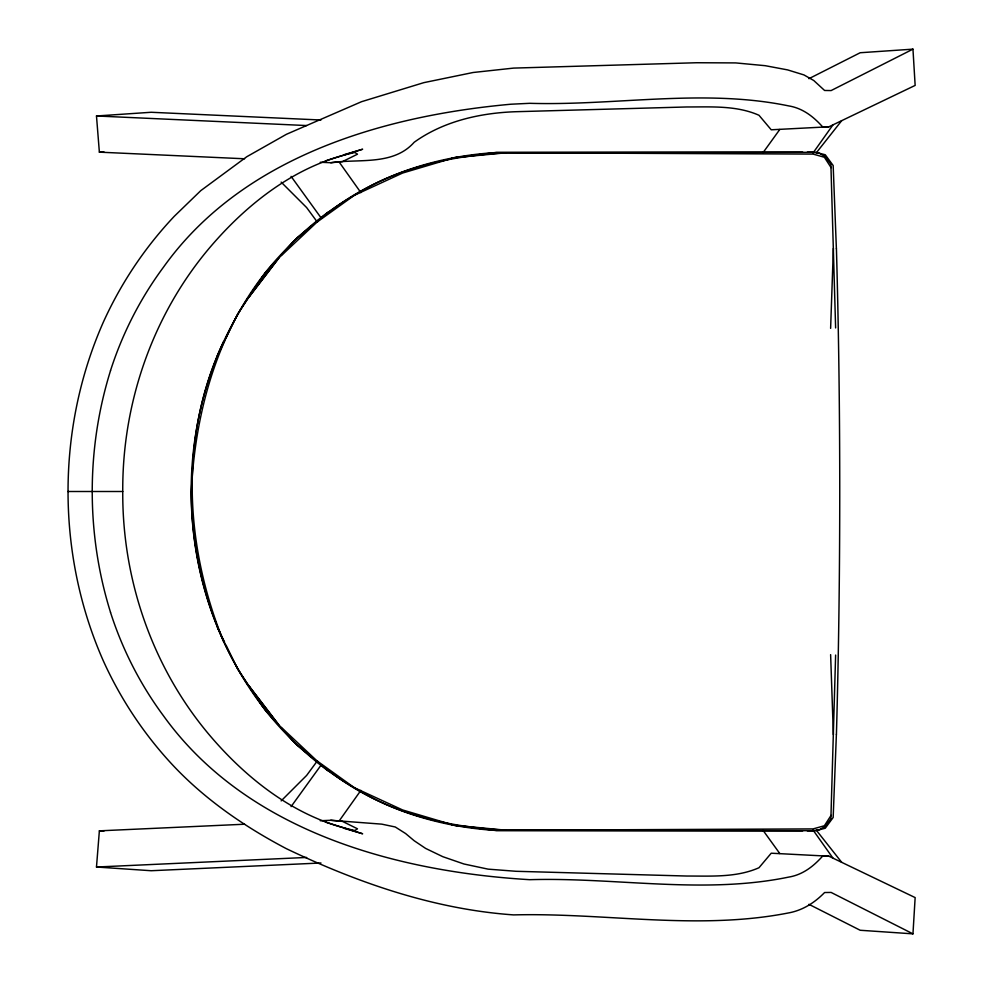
<?xml version="1.0" encoding="UTF-8"?>
<svg xmlns="http://www.w3.org/2000/svg" width="983" height="983" viewBox="0 0 983 983"><rect width="100%" height="100%" fill="white"/><g stroke="black" fill="none" stroke-linecap="round" stroke-linejoin="round"><path stroke-width="1.47" d="M831.114 167.663L824.381 157.255L813.125 154.098L506.331 152.758L452.278 157.931L496.452 152.476L813.187 152.34L819.601 153.311L825.585 156.85L830.881 164.198L835.624 327.929M831.114 815.337L824.381 825.745L813.125 828.902L506.331 830.242L452.278 825.069L496.452 830.524L813.187 830.66L819.601 829.689L825.585 826.15L830.881 818.802L835.624 655.071M830.623 328.359L833.375 248.38M836.386 734.301L833.166 817.475L825.253 828.239L814.981 830.844L807.313 830.832M320.261 820.744L330.804 820.277L342.428 821.37L357.505 828.816L354.937 830.512C297.124 818.397 247.986 780.219 210.313 736.046C152.746 668.489 122.187 580.007 122.752 491.5C122.187 402.993 152.746 314.499 210.313 246.954C247.986 202.781 297.124 164.603 354.937 152.488L357.505 154.184L342.428 161.63L330.804 162.723L320.261 162.256M330.804 820.277L381.785 824.147L395.252 826.986L405.598 833.535L414.187 840.735L425.639 848.427L442.829 856.697L463.964 863.996L488.096 869.144L516.063 871.294L686.884 876.037C710.979 875.964 736.39 877.745 758.987 867.731L771.225 853.207L828.952 856.218L915.148 897.59L912.961 933.85L831.102 892.429L824.59 892.527C814.465 902.898 802.263 910.639 787.653 913.096C697.402 930.668 604.656 912.543 513.605 914.903C434.117 909.312 357.873 882.82 286.409 848.698C245.308 827.084 206.455 800.518 174.335 766.777A386.061 374.67 -89.5 0 1 103.375 660.981C56.277 554.498 56.24 428.502 103.387 322.031A386.061 374.621 89.6 0 1 174.347 216.235L200.778 190.641L246.77 156.739L286.409 134.302L361.547 101.691L423.784 82.658L473.118 72.496L513.605 68.097L696.652 62.74L735.714 62.912L765.216 65.689L787.653 69.904L803.959 74.929L813.764 80.508L824.59 90.473L831.102 90.571L912.961 49.15L915.148 85.41L828.952 126.782L771.225 129.793L758.987 115.269C736.39 105.255 710.979 107.036 686.884 106.963L516.063 111.706C480.368 112.885 443.579 121.13 414.187 142.265C393.151 165.955 358.758 158.521 330.804 162.723M320.974 862.988L151.161 870.729L96.481 867.018L99.369 830.844L244.558 824.221M110.526 370.652C86.135 448.801 86.135 534.199 110.526 612.348M506.331 152.758C453.446 155.56 399.651 166.754 354.359 195.298C326.012 211.406 300.933 232.615 279 256.637C220.634 320.053 195.298 406.901 191.329 491.5C191.267 576.898 221.777 662.53 279 726.363C300.933 750.385 326.012 771.594 354.359 787.702C399.651 816.246 453.446 827.44 506.331 830.242M223.571 341.593C178.746 436.108 184.792 546.02 223.571 641.408M217.44 355.514L224.64 340.72M225.955 338.041L237.751 313.835L247.962 298.525M249.657 295.969L263.26 275.572L275.375 261.908M247.913 298.193C172.246 412.024 172.246 570.976 247.913 684.807M249.633 295.686L265.975 271.824L278.177 258.492M812.99 153.041L832.982 124.841M338.902 821.309L360.884 790.369M321.183 764.971L291.079 806.625M762.783 153.016L779.802 129.449M317.448 760.744L306.622 775.44L281.15 800.887M841.694 120.676L816.455 152.623M279.037 257.779L248.355 297.861L279.037 257.779L316.931 222.183L354.359 195.298L402.6 173.045L452.942 158.103M281.433 255.076L293.548 241.413L327.683 212.303M285.291 250.726L297.493 237.394L312.655 225.168M321.969 217.648L324.304 215.768M326.639 213.889C374.634 175.994 435.469 156.15 496.182 152.549L802.718 152.168M808.911 78.689L860.186 52.738L912.961 49.15M325.373 160.929L362.641 149.219L344.394 154.601M244.558 158.779L99.369 152.156L96.481 115.982L151.161 112.271L320.974 120.012M99.369 152.156L103.915 151.849M96.481 867.018L306.647 857.446M828.952 856.218L822.488 856.267C813.359 866.478 802.583 874.882 788.513 877.131C703.435 894.702 615.677 877.131 529.739 879.687C394.822 871.602 246.377 830.967 163.534 715.894A352.676 340.855 -89.7 0 1 110.501 612.36M807.313 152.168L814.981 152.156L825.253 154.761L833.166 165.525L836.386 248.699M67.852 491.5L122.752 491.5M802.718 830.832L496.182 830.451C435.469 826.85 374.634 807.006 326.639 769.111M828.952 126.782L822.488 126.733C813.359 116.522 802.583 108.118 788.513 105.869C703.435 88.298 615.677 105.869 529.739 103.313L510.89 104.223C382.178 115.896 242.199 156.924 163.534 267.106A352.676 340.855 89.7 0 0 110.501 370.64M96.481 115.982L306.647 125.554M99.369 830.844L103.915 831.151M912.961 933.85L860.186 930.262L808.911 904.311M344.394 828.399L362.641 833.781L325.373 822.071M452.942 824.897L402.6 809.955L354.359 787.702L316.931 760.817L279.037 725.221L248.355 685.139L279.037 725.221M312.655 757.832L297.493 745.605L285.291 732.274M321.969 765.352L324.304 767.231M327.683 770.697L293.548 741.587L281.433 727.924M281.15 182.113L306.622 207.56L317.448 222.256M278.177 724.508L265.975 711.176L249.633 687.314M275.375 721.092L263.26 707.428L249.657 687.031M816.455 830.377L841.694 862.324M291.079 176.375L321.183 218.029M762.783 829.984L779.802 853.551M338.902 161.691L360.884 192.631M812.99 829.959L832.982 858.159M247.962 684.475L237.751 669.165L225.955 644.959M217.44 627.486L224.64 642.28M830.623 654.641L833.375 734.62M836.422 248.625A999.392 110.87 -90 0 1 836.422 734.375"/></g></svg>
